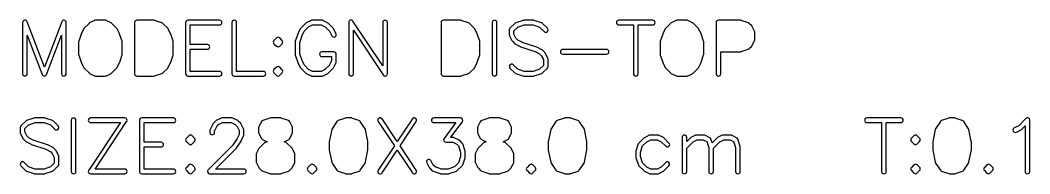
# Model space of a CAD drawing. Extents: x -190 to 190, y -140 to 140.
# Drawn here: x -52.3 to 12.5, y -67.1 to -57.2 of the extents above; entities that cross this region are included whole.
import ezdxf

# ---------------------------------------------------------------- set-up
doc = ezdxf.new("R2010")
doc.units = 0
doc.header["$MEASUREMENT"] = 0
doc.layers.get('0').update_dxf_attribs({"linetype": 'CONTINUOUS'})

msp = doc.modelspace()

# ---------------------------------------------------------------- linework, layer by layer
for points in [[(-49.375, -57.395, 0.837285), (-49.666001, -57.342998), (-49.666001, -57.342998), (-49.666001, -57.343999), (-49.666001, -57.343999), (-50.775, -60.256001), (-50.775, -60.256001), (-51.883999, -57.343999), (-51.883999, -57.343999), (-51.883999, -57.342998), (-51.883999, -57.342998, 0.837285), (-52.175, -57.395), (-52.175, -57.395), (-52.175, -60.676997), (-52.175, -60.676997, 1), (-51.875, -60.676997), (-51.875, -60.676997), (-51.875, -58.21), (-51.875, -58.21), (-50.917002, -60.725996), (-50.917002, -60.725996), (-50.916001, -60.727002), (-50.916001, -60.727002, 0.698499), (-50.635, -60.73), (-50.635, -60.73), (-49.676001, -58.211001), (-49.676001, -58.211001), (-49.675, -58.211001), (-49.675, -58.211001), (-49.675, -60.676997), (-49.675, -60.676997, 1), (-49.375, -60.676997), (-49.375, -60.676997), (-49.375, -57.395)], [(-46.801997, -57.261001, 0.116438), (-46.868999, -57.245), (-46.868999, -57.245), (-47.494004, -57.245), (-47.494004, -57.245, 0.116431), (-47.561001, -57.261001), (-47.561001, -57.261001), (-47.873003, -57.417998), (-47.873003, -57.417998, 0.080612), (-47.912002, -57.446001), (-47.912002, -57.446001), (-48.225, -57.757998), (-48.225, -57.757998, 0.086609), (-48.255, -57.8), (-48.255, -57.8), (-48.255, -57.801001), (-48.255, -57.801001), (-48.408999, -58.11), (-48.408999, -58.11, 0.0434), (-48.418999, -58.133999), (-48.418999, -58.133999), (-48.418999, -58.135), (-48.418999, -58.135), (-48.572998, -58.598003), (-48.572998, -58.598003, 0.08008), (-48.581001, -58.645), (-48.581001, -58.645), (-48.581001, -59.427002), (-48.581001, -59.427002, 0.09386), (-48.571001, -59.482002), (-48.571001, -59.482002), (-48.57, -59.482998), (-48.57, -59.482998), (-48.416997, -59.942002), (-48.416997, -59.942002, 0.03602), (-48.408999, -59.962002), (-48.408999, -59.962002), (-48.252998, -60.275), (-48.252998, -60.275, 0.080608), (-48.225, -60.313999), (-48.225, -60.313999), (-47.912002, -60.626001), (-47.912002, -60.626001, 0.080607), (-47.873003, -60.653999), (-47.873003, -60.653999), (-47.561001, -60.810996), (-47.561001, -60.810996, 0.116431), (-47.494004, -60.826997), (-47.494004, -60.826997), (-46.868999, -60.826997), (-46.868999, -60.826997, 0.135345), (-46.792002, -60.806001), (-46.792002, -60.806001), (-46.79, -60.805), (-46.79, -60.805), (-46.488999, -60.653999), (-46.488999, -60.653999, 0.094857), (-46.443999, -60.62), (-46.443999, -60.62), (-46.137998, -60.313999), (-46.137998, -60.313999, 0.088121), (-46.107998, -60.271001), (-46.107998, -60.271001), (-46.107002, -60.27), (-46.107002, -60.27), (-45.952998, -59.962002), (-45.952998, -59.962002, 0.0535), (-45.942002, -59.932002), (-45.942002, -59.932002), (-45.941001, -59.931001), (-45.941001, -59.931001), (-45.788999, -59.473999), (-45.788999, -59.473999, 0.086796), (-45.781001, -59.422998), (-45.781001, -59.422998), (-45.781001, -58.645), (-45.781001, -58.645, 0.101349), (-45.793003, -58.586001), (-45.793003, -58.586001), (-45.793003, -58.585), (-45.793003, -58.585), (-45.945, -58.13), (-45.945, -58.13, 0.049503), (-45.956997, -58.102998), (-45.956997, -58.102998), (-45.956997, -58.102002), (-45.956997, -58.102002), (-46.11, -57.797002), (-46.11, -57.797002, 0.094864), (-46.143999, -57.751997), (-46.143999, -57.751997), (-46.45, -57.446001), (-46.45, -57.446001, 0.095634), (-46.496997, -57.413999), (-46.496997, -57.413999), (-46.498999, -57.413003), (-46.498999, -57.413003), (-46.801997, -57.261001)], [(-43.696001, -57.252998, 0.081677), (-43.744004, -57.245), (-43.744004, -57.245), (-44.837002, -57.245), (-44.837002, -57.245, 0.414214), (-44.987002, -57.395), (-44.987002, -57.395), (-44.987002, -60.676997), (-44.987002, -60.676997, 0.414214), (-44.837002, -60.826997), (-44.837002, -60.826997), (-43.744004, -60.826997), (-43.744004, -60.826997), (-43.728003, -60.826001), (-43.728003, -60.826001, 0.054807), (-43.696001, -60.818999), (-43.696001, -60.818999), (-43.226997, -60.662002), (-43.226997, -60.662002), (-43.223999, -60.661001), (-43.223999, -60.661001, 0.110024), (-43.168999, -60.626001), (-43.168999, -60.626001), (-42.856001, -60.313999), (-42.856001, -60.313999, 0.080608), (-42.828003, -60.275), (-42.828003, -60.275), (-42.672002, -59.962002), (-42.672002, -59.962002, 0.036022), (-42.663999, -59.942002), (-42.663999, -59.942002), (-42.511001, -59.482998), (-42.511001, -59.482998), (-42.51, -59.482002), (-42.51, -59.482002, 0.09386), (-42.5, -59.427002), (-42.5, -59.427002), (-42.5, -58.645), (-42.5, -58.645, 0.080077), (-42.507998, -58.598003), (-42.507998, -58.598003), (-42.661997, -58.135), (-42.661997, -58.135), (-42.661997, -58.133999), (-42.661997, -58.133999, 0.043402), (-42.672002, -58.11), (-42.672002, -58.11), (-42.826001, -57.801001), (-42.826001, -57.801001), (-42.826001, -57.8), (-42.826001, -57.8, 0.086609), (-42.856001, -57.757998), (-42.856001, -57.757998), (-43.168999, -57.446001), (-43.168999, -57.446001, 0.115364), (-43.226997, -57.41), (-43.226997, -57.41), (-43.696001, -57.252998)], [(-39.524998, -57.545, 1), (-39.524998, -57.245), (-39.524998, -57.245), (-41.556001, -57.245), (-41.556001, -57.245, 0.414214), (-41.706001, -57.395), (-41.706001, -57.395), (-41.706001, -60.676997), (-41.706001, -60.676997, 0.414214), (-41.556001, -60.826997), (-41.556001, -60.826997), (-39.524998, -60.826997), (-39.524998, -60.826997, 1), (-39.524998, -60.527002), (-39.524998, -60.527002), (-41.405996, -60.527002), (-41.405996, -60.527002), (-41.405996, -59.107998), (-41.405996, -59.107998), (-40.305999, -59.107998), (-40.305999, -59.107998, 1), (-40.305999, -58.807998), (-40.305999, -58.807998), (-41.405996, -58.807998), (-41.405996, -58.807998), (-41.405996, -57.545), (-41.405996, -57.545), (-39.524998, -57.545)], [(-38.437002, -57.395, 1), (-38.737, -57.395), (-38.737, -57.395), (-38.737, -60.676997), (-38.737, -60.676997, 0.414214), (-38.587, -60.826997), (-38.587, -60.826997), (-36.711997, -60.826997), (-36.711997, -60.826997, 1), (-36.711997, -60.527002), (-36.711997, -60.527002), (-38.437002, -60.527002), (-38.437002, -60.527002), (-38.437002, -57.395)], [(-32.895, -57.261001, 0.116431), (-32.961997, -57.245), (-32.961997, -57.245), (-33.587002, -57.245), (-33.587002, -57.245, 0.116434), (-33.654001, -57.261001), (-33.654001, -57.261001), (-33.967, -57.417998), (-33.967, -57.417998, 0.080615), (-34.005999, -57.446001), (-34.005999, -57.446001), (-34.318, -57.757998), (-34.318, -57.757998, 0.080615), (-34.345999, -57.797002), (-34.345999, -57.797002), (-34.503003, -58.11), (-34.503003, -58.11, 0.043397), (-34.513, -58.133999), (-34.513, -58.133999), (-34.513, -58.135), (-34.513, -58.135), (-34.667, -58.598003), (-34.667, -58.598003, 0.080078), (-34.674998, -58.645), (-34.674998, -58.645), (-34.674998, -59.427002), (-34.674998, -59.427002, 0.09386), (-34.665, -59.482002), (-34.665, -59.482002), (-34.664001, -59.482998), (-34.664001, -59.482998), (-34.511001, -59.942002), (-34.511001, -59.942002, 0.036019), (-34.503003, -59.962002), (-34.503003, -59.962002), (-34.345999, -60.275), (-34.345999, -60.275, 0.078241), (-34.318999, -60.313003), (-34.318999, -60.313003), (-34.005999, -60.626001), (-34.005999, -60.626001, 0.076858), (-33.968999, -60.653003), (-33.968999, -60.653003), (-33.967, -60.653999), (-33.967, -60.653999), (-33.654001, -60.810996), (-33.654001, -60.810996, 0.089409), (-33.603, -60.826001), (-33.603, -60.826001), (-33.587002, -60.826997), (-33.587002, -60.826997), (-32.961997, -60.826997), (-32.961997, -60.826997, 0.135345), (-32.885, -60.806001), (-32.885, -60.806001), (-32.883, -60.805), (-32.883, -60.805), (-32.582998, -60.653999), (-32.582998, -60.653999, 0.094853), (-32.538, -60.62), (-32.538, -60.62), (-32.537, -60.618999), (-32.537, -60.618999), (-32.230999, -60.313999), (-32.230999, -60.313999, 0.100942), (-32.198, -60.263999), (-32.198, -60.263999), (-32.197, -60.262998), (-32.197, -60.262998), (-32.047, -59.962002), (-32.047, -59.962002, 0.116438), (-32.030999, -59.895), (-32.030999, -59.895), (-32.030999, -59.427002), (-32.030999, -59.427002, 0.414214), (-32.180999, -59.276997), (-32.180999, -59.276997), (-32.961997, -59.276997), (-32.961997, -59.276997, 1), (-32.961997, -59.576997), (-32.961997, -59.576997), (-32.331001, -59.576997), (-32.331001, -59.576997), (-32.331001, -59.86), (-32.331001, -59.86), (-32.46, -60.118003), (-32.46, -60.118003), (-32.46, -60.118999), (-32.46, -60.118999), (-32.738, -60.396001), (-32.738, -60.396001), (-32.738999, -60.396997), (-32.738999, -60.396997), (-32.997002, -60.527002), (-32.997002, -60.527002), (-33.552, -60.527002), (-33.552, -60.527002), (-33.810999, -60.396997), (-33.810999, -60.396997), (-34.09, -60.118003), (-34.09, -60.118003), (-34.09, -60.116997), (-34.09, -60.116997), (-34.232002, -59.833003), (-34.232002, -59.833003), (-34.232002, -59.831997), (-34.232002, -59.831997), (-34.375, -59.402998), (-34.375, -59.402998), (-34.375, -58.667002), (-34.375, -58.667002), (-34.373999, -58.665996), (-34.373999, -58.665996), (-34.230999, -58.236001), (-34.230999, -58.236001), (-34.230002, -58.235), (-34.230002, -58.235), (-34.088999, -57.952998), (-34.088999, -57.952998), (-33.810999, -57.675), (-33.810999, -57.675), (-33.808999, -57.673999), (-33.808999, -57.673999), (-33.552, -57.545), (-33.552, -57.545), (-32.997002, -57.545), (-32.997002, -57.545), (-32.740999, -57.673999), (-32.740999, -57.673999), (-32.738999, -57.675), (-32.738999, -57.675), (-32.462002, -57.951001), (-32.462002, -57.951001), (-32.460999, -57.952002), (-32.460999, -57.952002), (-32.315, -58.243999), (-32.315, -58.243999, 0.999989), (-32.047, -58.11), (-32.047, -58.11), (-32.203, -57.797002), (-32.203, -57.797002, 0.094867), (-32.237002, -57.751997), (-32.237002, -57.751997), (-32.237998, -57.751001), (-32.237998, -57.751001), (-32.543999, -57.446001), (-32.543999, -57.446001, 0.095641), (-32.591001, -57.413999), (-32.591001, -57.413999), (-32.593, -57.413003), (-32.593, -57.413003), (-32.895, -57.261001)], [(-28.75, -57.395, 1), (-29.05, -57.395), (-29.05, -57.395), (-29.05, -60.181001), (-29.05, -60.181001), (-30.962, -57.312002), (-30.962, -57.312002, 0.008343), (-30.965, -57.307998), (-30.965, -57.307998), (-30.965, -57.307002), (-30.965, -57.307002, 0.727858), (-31.237, -57.395), (-31.237, -57.395), (-31.237, -60.676997), (-31.237, -60.676997, 1), (-30.937, -60.676997), (-30.937, -60.676997), (-30.937, -57.891001), (-30.937, -57.891001), (-29.03, -60.752998), (-29.03, -60.752998), (-29.029001, -60.753999), (-29.029001, -60.753999, 0.232148), (-28.918, -60.826001), (-28.918, -60.826001), (-28.9, -60.826997), (-28.9, -60.826997), (-28.882, -60.826001), (-28.882, -60.826001, 0.379424), (-28.75, -60.676997), (-28.75, -60.676997), (-28.75, -57.395)], [(-24.008, -57.252998, 0.081673), (-24.056001, -57.245), (-24.056001, -57.245), (-25.15, -57.245), (-25.15, -57.245, 0.414214), (-25.3, -57.395), (-25.3, -57.395), (-25.3, -60.665), (-25.3, -60.665, 0.437788), (-25.15, -60.826997), (-25.15, -60.826997), (-24.056001, -60.826997), (-24.056001, -60.826997, 0.081673), (-24.008, -60.818999), (-24.008, -60.818999), (-23.538999, -60.662002), (-23.538999, -60.662002), (-23.536001, -60.661001), (-23.536001, -60.661001, 0.110025), (-23.481001, -60.626001), (-23.481001, -60.626001), (-23.168, -60.313003), (-23.168, -60.313003, 0.078241), (-23.141001, -60.275), (-23.141001, -60.275), (-22.985, -59.962002), (-22.985, -59.962002, 0.034439), (-22.977, -59.942998), (-22.977, -59.942998), (-22.82, -59.475), (-22.82, -59.475, 0.081671), (-22.812, -59.427002), (-22.812, -59.427002), (-22.812, -58.645), (-22.812, -58.645, 0.081678), (-22.82, -58.596997), (-22.82, -58.596997), (-22.977, -58.128999), (-22.977, -58.128999, 0.034432), (-22.985, -58.11), (-22.985, -58.11), (-23.138999, -57.801001), (-23.138999, -57.801001), (-23.138999, -57.8), (-23.138999, -57.8, 0.086609), (-23.168999, -57.757998), (-23.168999, -57.757998), (-23.481001, -57.446001), (-23.481001, -57.446001, 0.115365), (-23.538999, -57.41), (-23.538999, -57.41), (-24.008, -57.252998)], [(-21.718999, -57.395, 1), (-22.019001, -57.395), (-22.019001, -57.395), (-22.019001, -60.676997), (-22.019001, -60.676997, 1), (-21.718999, -60.676997), (-21.718999, -60.676997), (-21.718999, -57.395)], [(-19.321, -57.252998, 0.081673), (-19.369, -57.245), (-19.369, -57.245), (-19.994, -57.245), (-19.994, -57.245, 0.081673), (-20.042001, -57.252998), (-20.042001, -57.252998), (-20.51, -57.41), (-20.51, -57.41, 0.115369), (-20.568, -57.446001), (-20.568, -57.446001), (-20.880999, -57.757998), (-20.880999, -57.757998, 0.198915), (-20.925, -57.863999), (-20.925, -57.863999), (-20.925, -58.176997), (-20.925, -58.176997, 0.125494), (-20.907, -58.248999), (-20.907, -58.248999), (-20.905999, -58.25), (-20.905999, -58.25), (-20.753, -58.556001), (-20.753, -58.556001, 0.08061), (-20.725, -58.595), (-20.725, -58.595), (-20.568, -58.750996), (-20.568, -58.750996, 0.080618), (-20.528999, -58.778999), (-20.528999, -58.778999), (-20.217, -58.936001), (-20.217, -58.936001, 0.039713), (-20.195, -58.945), (-20.195, -58.945), (-20.191001, -58.946001), (-20.191001, -58.946001), (-19.274, -59.251001), (-19.274, -59.251001), (-19.271, -59.252002), (-19.271, -59.252002), (-18.989, -59.392998), (-18.989, -59.392998), (-18.867999, -59.515), (-18.867999, -59.515), (-18.867, -59.516001), (-18.867, -59.516001), (-18.737999, -59.772998), (-18.737999, -59.772998), (-18.737, -59.773999), (-18.737, -59.773999), (-18.737, -60.146001), (-18.737, -60.146001), (-18.98, -60.387998), (-18.98, -60.387998), (-18.981001, -60.388999), (-18.981001, -60.388999), (-19.393, -60.527002), (-19.393, -60.527002), (-19.97, -60.527002), (-19.97, -60.527002), (-20.381, -60.388999), (-20.381, -60.388999), (-20.382001, -60.387998), (-20.382001, -60.387998), (-20.668999, -60.102002), (-20.668999, -60.102002, 1.000017), (-20.880999, -60.313999), (-20.880999, -60.313999), (-20.576001, -60.617998), (-20.576001, -60.617998), (-20.575, -60.618999), (-20.575, -60.618999, 0.132107), (-20.51, -60.662002), (-20.51, -60.662002), (-20.051001, -60.816001), (-20.051001, -60.816001), (-20.048, -60.817002), (-20.048, -60.817002, 0.092291), (-19.994, -60.826997), (-19.994, -60.826997), (-19.369, -60.826997), (-19.369, -60.826997, 0.081673), (-19.321, -60.818999), (-19.321, -60.818999), (-18.852, -60.662002), (-18.852, -60.662002, 0.115364), (-18.794, -60.626001), (-18.794, -60.626001), (-18.481, -60.313999), (-18.481, -60.313999), (-18.479999, -60.313003), (-18.479999, -60.313003, 0.196465), (-18.437, -60.207998), (-18.437, -60.207998), (-18.437, -59.738999), (-18.437, -59.738999, 0.116437), (-18.453, -59.671997), (-18.453, -59.671997), (-18.61, -59.36), (-18.61, -59.36, 0.080611), (-18.638, -59.321001), (-18.638, -59.321001), (-18.794, -59.163999), (-18.794, -59.163999, 0.08061), (-18.833, -59.136001), (-18.833, -59.136001), (-19.145001, -58.98), (-19.145001, -58.98), (-19.145999, -58.98), (-19.145999, -58.98, 0.034522), (-19.165, -58.972002), (-19.165, -58.972002), (-20.090999, -58.664004), (-20.090999, -58.664004), (-20.092999, -58.662998), (-20.092999, -58.662998), (-20.372999, -58.522002), (-20.372999, -58.522002), (-20.374, -58.521001), (-20.374, -58.521001), (-20.495999, -58.4), (-20.495999, -58.4), (-20.495999, -58.398999), (-20.495999, -58.398999), (-20.625, -58.141001), (-20.625, -58.141001), (-20.625, -57.926001), (-20.625, -57.926001), (-20.624001, -57.925), (-20.624001, -57.925), (-20.381, -57.682998), (-20.381, -57.682998), (-20.377999, -57.682002), (-20.377999, -57.682002), (-19.97, -57.545), (-19.97, -57.545), (-19.393, -57.545), (-19.393, -57.545), (-18.983999, -57.682002), (-18.983999, -57.682002), (-18.981001, -57.682998), (-18.981001, -57.682998), (-18.693, -57.97), (-18.693, -57.97, 0.999997), (-18.481, -57.757998), (-18.481, -57.757998), (-18.794, -57.446001), (-18.794, -57.446001, 0.126065), (-18.858, -57.408003), (-18.858, -57.408003), (-18.861, -57.406997), (-18.861, -57.406997), (-19.321, -57.252998)], [(-11.712, -57.545, 1), (-11.712, -57.245), (-11.712, -57.245), (-13.9, -57.245), (-13.9, -57.245, 1), (-13.9, -57.545), (-13.9, -57.545), (-12.956, -57.545), (-12.956, -57.545), (-12.956, -60.676997), (-12.956, -60.676997, 1), (-12.656, -60.676997), (-12.656, -60.676997), (-12.656, -57.545), (-12.656, -57.545), (-11.712, -57.545)], [(-9.458, -57.261001, 0.116435), (-9.525, -57.245), (-9.525, -57.245), (-10.149999, -57.245), (-10.149999, -57.245, 0.116435), (-10.217, -57.261001), (-10.217, -57.261001), (-10.529, -57.417998), (-10.529, -57.417998, 0.080616), (-10.568, -57.446001), (-10.568, -57.446001), (-10.881, -57.757998), (-10.881, -57.757998, 0.08661), (-10.911, -57.8), (-10.911, -57.8), (-10.911, -57.801001), (-10.911, -57.801001), (-11.065, -58.11), (-11.065, -58.11, 0.043399), (-11.075, -58.133999), (-11.075, -58.133999), (-11.075, -58.135), (-11.075, -58.135), (-11.229, -58.598003), (-11.229, -58.598003, 0.080078), (-11.237, -58.645), (-11.237, -58.645), (-11.237, -59.427002), (-11.237, -59.427002, 0.093861), (-11.227, -59.482002), (-11.227, -59.482002), (-11.226, -59.482998), (-11.226, -59.482998), (-11.072999, -59.942002), (-11.072999, -59.942002, 0.034519), (-11.065, -59.961001), (-11.065, -59.961001), (-11.065, -59.962002), (-11.065, -59.962002), (-10.909, -60.275), (-10.909, -60.275, 0.08061), (-10.881, -60.313999), (-10.881, -60.313999), (-10.568, -60.626001), (-10.568, -60.626001, 0.076859), (-10.531, -60.653003), (-10.531, -60.653003), (-10.529, -60.653999), (-10.529, -60.653999), (-10.217, -60.810996), (-10.217, -60.810996, 0.116435), (-10.149999, -60.826997), (-10.149999, -60.826997), (-9.525, -60.826997), (-9.525, -60.826997, 0.135348), (-9.448, -60.806001), (-9.448, -60.806001), (-9.446, -60.805), (-9.446, -60.805), (-9.145, -60.653999), (-9.145, -60.653999, 0.094857), (-9.100001, -60.62), (-9.100001, -60.62), (-8.794, -60.313999), (-8.794, -60.313999, 0.100944), (-8.761, -60.263999), (-8.761, -60.263999), (-8.759999, -60.262998), (-8.759999, -60.262998), (-8.61, -59.962002), (-8.61, -59.962002, 0.04661), (-8.6, -59.935996), (-8.6, -59.935996), (-8.599, -59.935), (-8.599, -59.935), (-8.445, -59.475), (-8.445, -59.475, 0.098458), (-8.437, -59.416997), (-8.437, -59.416997), (-8.437, -58.645), (-8.437, -58.645, 0.097601), (-8.448, -58.587998), (-8.448, -58.587998), (-8.448, -58.587002), (-8.448, -58.587002), (-8.602, -58.128999), (-8.602, -58.128999, 0.041902), (-8.612, -58.106001), (-8.612, -58.106001), (-8.612, -58.105), (-8.612, -58.105), (-8.766, -57.797002), (-8.766, -57.797002, 0.094864), (-8.8, -57.751997), (-8.8, -57.751997), (-9.106, -57.446001), (-9.106, -57.446001, 0.095639), (-9.153, -57.413999), (-9.153, -57.413999), (-9.154999, -57.413003), (-9.154999, -57.413003), (-9.458, -57.261001)], [(-6.039, -57.252998, 0.081672), (-6.087, -57.245), (-6.087, -57.245), (-7.494, -57.245), (-7.494, -57.245, 0.414214), (-7.644, -57.395), (-7.644, -57.395), (-7.644, -60.676997), (-7.644, -60.676997, 1), (-7.344, -60.676997), (-7.344, -60.676997), (-7.344, -59.263999), (-7.344, -59.263999), (-6.087, -59.263999), (-6.087, -59.263999, 0.080084), (-6.04, -59.256001), (-6.04, -59.256001), (-5.581, -59.103003), (-5.581, -59.103003), (-5.577, -59.101997), (-5.577, -59.101997, 0.126065), (-5.513, -59.063999), (-5.513, -59.063999), (-5.356, -58.908003), (-5.356, -58.908003), (-5.355, -58.906997), (-5.355, -58.906997, 0.078237), (-5.328, -58.868999), (-5.328, -58.868999), (-5.172, -58.556001), (-5.172, -58.556001), (-5.171, -58.555), (-5.171, -58.555, 0.114174), (-5.156, -58.488999), (-5.156, -58.488999), (-5.156, -58.02), (-5.156, -58.02, 0.116437), (-5.172, -57.952998), (-5.172, -57.952998), (-5.328, -57.641001), (-5.328, -57.641001, 0.080617), (-5.356, -57.601997), (-5.356, -57.601997), (-5.513, -57.446001), (-5.513, -57.446001, 0.115368), (-5.571, -57.41), (-5.571, -57.41), (-6.039, -57.252998)], [(-35.668999, -58.382998, 0.414214), (-35.881001, -58.382998), (-35.881001, -58.382998), (-36.037002, -58.538999), (-36.037002, -58.538999, 0.4142), (-36.037002, -58.750996), (-36.037002, -58.750996), (-35.881001, -58.908003), (-35.881001, -58.908003, 0.433665), (-35.662, -58.901001), (-35.662, -58.901001), (-35.661001, -58.9), (-35.661001, -58.9), (-35.512998, -58.750996), (-35.512998, -58.750996, 0.433651), (-35.519998, -58.532002), (-35.519998, -58.532002), (-35.668999, -58.382998)], [(-14.681, -59.42, 1), (-14.681, -59.12), (-14.681, -59.12), (-17.494, -59.12), (-17.494, -59.12, 1), (-17.494, -59.42), (-17.494, -59.42), (-14.681, -59.42)], [(-35.668999, -60.258003, 0.414227), (-35.881001, -60.258003), (-35.881001, -60.258003), (-36.037002, -60.413999), (-36.037002, -60.413999, 0.411447), (-36.038, -60.625), (-36.038, -60.625), (-36.037002, -60.626001), (-36.037002, -60.626001), (-35.881001, -60.782998), (-35.881001, -60.782998, 0.433657), (-35.662, -60.776001), (-35.662, -60.776001), (-35.661001, -60.775), (-35.661001, -60.775), (-35.512998, -60.626001), (-35.512998, -60.626001, 0.433658), (-35.519998, -60.407002), (-35.519998, -60.407002), (-35.668999, -60.258003)], [(-50.726997, -63.523003, 0.081677), (-50.775, -63.515), (-50.775, -63.515), (-51.4, -63.515), (-51.4, -63.515, 0.081669), (-51.447998, -63.523003), (-51.447998, -63.523003), (-51.917002, -63.68), (-51.917002, -63.68, 0.115361), (-51.975, -63.716001), (-51.975, -63.716001), (-52.287002, -64.028003), (-52.287002, -64.028003, 0.198906), (-52.331001, -64.134004), (-52.331001, -64.134004), (-52.331001, -64.447002), (-52.331001, -64.447002, 0.125492), (-52.312998, -64.519004), (-52.312998, -64.519004), (-52.312002, -64.52), (-52.312002, -64.52), (-52.158999, -64.825996), (-52.158999, -64.825996, 0.080615), (-52.131001, -64.865), (-52.131001, -64.865), (-51.975, -65.021001), (-51.975, -65.021001, 0.080608), (-51.936001, -65.048999), (-51.936001, -65.048999), (-51.623003, -65.206001), (-51.623003, -65.206001, 0.039717), (-51.601001, -65.215), (-51.601001, -65.215), (-51.596997, -65.215996), (-51.596997, -65.215996), (-50.681001, -65.521001), (-50.681001, -65.521001), (-50.677998, -65.522002), (-50.677998, -65.522002), (-50.397002, -65.661997), (-50.397002, -65.661997), (-50.395, -65.663003), (-50.395, -65.663003), (-50.273999, -65.785), (-50.273999, -65.785), (-50.273003, -65.785996), (-50.273003, -65.785996), (-50.145, -66.041997), (-50.145, -66.041997), (-50.143999, -66.042998), (-50.143999, -66.042998), (-50.143999, -66.416001), (-50.143999, -66.416001), (-50.386997, -66.659004), (-50.386997, -66.659004), (-50.798999, -66.797002), (-50.798999, -66.797002), (-51.376001, -66.797002), (-51.376001, -66.797002), (-51.787998, -66.659004), (-51.787998, -66.659004), (-52.075, -66.372002), (-52.075, -66.372002, 0.999988), (-52.287002, -66.583999), (-52.287002, -66.583999), (-51.982002, -66.889004), (-51.982002, -66.889004, 0.132099), (-51.917002, -66.932002), (-51.917002, -66.932002), (-51.456997, -67.085996), (-51.456997, -67.085996), (-51.453999, -67.087002), (-51.453999, -67.087002, 0.092289), (-51.4, -67.097002), (-51.4, -67.097002), (-50.775, -67.097002), (-50.775, -67.097002, 0.081677), (-50.726997, -67.088999), (-50.726997, -67.088999), (-50.257998, -66.932002), (-50.257998, -66.932002, 0.115361), (-50.2, -66.896001), (-50.2, -66.896001), (-49.887998, -66.583999), (-49.887998, -66.583999, 0.198912), (-49.843999, -66.477998), (-49.843999, -66.477998), (-49.843999, -66.008999), (-49.843999, -66.008999, 0.116438), (-49.86, -65.941997), (-49.86, -65.941997), (-50.016001, -65.629995), (-50.016001, -65.629995, 0.080602), (-50.043999, -65.591001), (-50.043999, -65.591001), (-50.2, -65.433999), (-50.2, -65.433999, 0.080608), (-50.238999, -65.406001), (-50.238999, -65.406001), (-50.551997, -65.25), (-50.551997, -65.25), (-50.553003, -65.25), (-50.553003, -65.25, 0.034519), (-50.572002, -65.242002), (-50.572002, -65.242002), (-51.497002, -64.933999), (-51.497002, -64.933999), (-51.499004, -64.933003), (-51.499004, -64.933003), (-51.78, -64.792002), (-51.78, -64.792002), (-51.902002, -64.669995), (-51.902002, -64.669995), (-51.902002, -64.668999), (-51.902002, -64.668999), (-52.031001, -64.411001), (-52.031001, -64.411001), (-52.031001, -64.195996), (-52.031001, -64.195996), (-51.787998, -63.952998), (-51.787998, -63.952998), (-51.785, -63.951997), (-51.785, -63.951997), (-51.376001, -63.815), (-51.376001, -63.815), (-50.798999, -63.815), (-50.798999, -63.815), (-50.39, -63.951997), (-50.39, -63.951997), (-50.386997, -63.952998), (-50.386997, -63.952998), (-50.1, -64.24), (-50.1, -64.24, 1.000012), (-49.887998, -64.028003), (-49.887998, -64.028003), (-50.2, -63.716001), (-50.2, -63.716001, 0.126061), (-50.263999, -63.677998), (-50.263999, -63.677998), (-50.267002, -63.676997), (-50.267002, -63.676997), (-50.726997, -63.523003)], [(-48.75, -63.665005, 1), (-49.05, -63.665005), (-49.05, -63.665005), (-49.05, -66.946997), (-49.05, -66.946997, 1), (-48.75, -66.946997), (-48.75, -66.946997), (-48.75, -63.665005)], [(-45.481001, -63.605005, 0.298595), (-45.618999, -63.515), (-45.618999, -63.515), (-47.805996, -63.515), (-47.805996, -63.515, 1), (-47.805996, -63.815), (-47.805996, -63.815), (-45.898999, -63.815), (-45.898999, -63.815), (-47.931001, -66.863999), (-47.931001, -66.863999, 0.598384), (-47.805996, -67.097002), (-47.805996, -67.097002), (-45.618999, -67.097002), (-45.618999, -67.097002, 1), (-45.618999, -66.797002), (-45.618999, -66.797002), (-47.525996, -66.797002), (-47.525996, -66.797002), (-45.493999, -63.748003), (-45.493999, -63.748003, 0.015725), (-45.488999, -63.74), (-45.488999, -63.74), (-45.487998, -63.739004), (-45.487998, -63.739004, 0.233679), (-45.481001, -63.606001), (-45.481001, -63.606001), (-45.481001, -63.605005)], [(-42.493999, -63.815, 1), (-42.493999, -63.515), (-42.493999, -63.515), (-44.525, -63.515), (-44.525, -63.515, 0.414214), (-44.675, -63.665005), (-44.675, -63.665005), (-44.675, -66.946997), (-44.675, -66.946997, 0.414214), (-44.525, -67.097002), (-44.525, -67.097002), (-42.493999, -67.097002), (-42.493999, -67.097002, 1), (-42.493999, -66.797002), (-42.493999, -66.797002), (-44.375, -66.797002), (-44.375, -66.797002), (-44.375, -65.378003), (-44.375, -65.378003), (-43.275, -65.378003), (-43.275, -65.378003, 1), (-43.275, -65.077998), (-43.275, -65.077998), (-44.375, -65.077998), (-44.375, -65.077998), (-44.375, -63.815), (-44.375, -63.815), (-42.493999, -63.815)], [(-38.677, -63.530996, 0.116427), (-38.743999, -63.515), (-38.743999, -63.515), (-39.368999, -63.515), (-39.368999, -63.515, 0.116431), (-39.436001, -63.530996), (-39.436001, -63.530996), (-39.738, -63.683003), (-39.738, -63.683003), (-39.74, -63.684004), (-39.74, -63.684004, 0.095629), (-39.786997, -63.716001), (-39.786997, -63.716001), (-39.937, -63.865996), (-39.937, -63.865996, 0.094857), (-39.971001, -63.910996), (-39.971001, -63.910996), (-40.121001, -64.208999), (-40.121001, -64.208999), (-40.121001, -64.21), (-40.121001, -64.21, 0.141466), (-40.143999, -64.29), (-40.143999, -64.29), (-40.143999, -64.447002), (-40.143999, -64.447002, 1), (-39.843999, -64.447002), (-39.843999, -64.447002), (-39.843999, -64.324995), (-39.843999, -64.324995), (-39.843, -64.323999), (-39.843, -64.323999), (-39.714001, -64.066997), (-39.714001, -64.066997), (-39.592002, -63.945005), (-39.592002, -63.945005), (-39.59, -63.943999), (-39.59, -63.943999), (-39.333999, -63.815), (-39.333999, -63.815), (-38.779001, -63.815), (-38.779001, -63.815), (-38.522002, -63.943999), (-38.522002, -63.943999), (-38.52, -63.945005), (-38.52, -63.945005), (-38.398, -64.066997), (-38.398, -64.066997), (-38.27, -64.323003), (-38.27, -64.323003), (-38.268999, -64.323999), (-38.268999, -64.323999), (-38.268999, -64.567998), (-38.268999, -64.567998), (-38.402, -64.833999), (-38.402, -64.833999), (-38.402, -64.834995), (-38.402, -64.834995), (-38.702998, -65.287002), (-38.702998, -65.287002), (-38.702998, -65.287998), (-38.702998, -65.287998), (-40.256001, -66.841001), (-40.256001, -66.841001, 0.668174), (-40.150002, -67.097002), (-40.150002, -67.097002), (-37.962002, -67.097002), (-37.962002, -67.097002, 1), (-37.962002, -66.797002), (-37.962002, -66.797002), (-39.788, -66.797002), (-39.788, -66.797002), (-38.481001, -65.49), (-38.481001, -65.49, 0.049854), (-38.461997, -65.467002), (-38.461997, -65.467002), (-38.150002, -64.998003), (-38.150002, -64.998003, 0.030649), (-38.141001, -64.981997), (-38.141001, -64.981997), (-37.985, -64.669995), (-37.985, -64.669995, 0.116423), (-37.969001, -64.603003), (-37.969001, -64.603003), (-37.969001, -64.29), (-37.969001, -64.29, 0.116438), (-37.985, -64.222998), (-37.985, -64.222998), (-38.141001, -63.910996), (-38.141001, -63.910996, 0.080604), (-38.169001, -63.872002), (-38.169001, -63.872002), (-38.325, -63.716001), (-38.325, -63.716001, 0.080612), (-38.364001, -63.688003), (-38.364001, -63.688003), (-38.677, -63.530996)], [(-35.571001, -63.523003, 0.081669), (-35.618999, -63.515), (-35.618999, -63.515), (-36.244001, -63.515), (-36.244001, -63.515, 0.081673), (-36.292002, -63.523003), (-36.292002, -63.523003), (-36.759998, -63.68), (-36.759998, -63.68, 0.197816), (-36.846001, -63.755), (-36.846001, -63.755), (-37.003, -64.066997), (-37.003, -64.066997, 0.116445), (-37.018999, -64.134004), (-37.018999, -64.134004), (-37.018999, -64.447002), (-37.018999, -64.447002, 0.125496), (-37.000999, -64.519004), (-37.000999, -64.519004), (-37, -64.52), (-37, -64.52), (-36.846001, -64.825996), (-36.846001, -64.825996, 0.158458), (-36.780999, -64.892002), (-36.780999, -64.892002), (-36.477, -65.043999), (-36.477, -65.043999), (-36.593999, -65.082998), (-36.593999, -65.082998, 0.133059), (-36.662002, -65.122002), (-36.662002, -65.122002), (-36.968, -65.426997), (-36.968, -65.426997), (-36.968999, -65.427998), (-36.968999, -65.427998, 0.09486), (-37.003, -65.472998), (-37.003, -65.472998), (-37.156001, -65.778999), (-37.156001, -65.778999), (-37.156001, -65.78), (-37.156001, -65.78, 0.127784), (-37.175, -65.852998), (-37.175, -65.852998), (-37.175, -66.312998), (-37.175, -66.312998, 0.131658), (-37.158999, -66.389004), (-37.158999, -66.389004), (-37.009001, -66.688999), (-37.009001, -66.688999), (-37.007998, -66.69), (-37.007998, -66.69, 0.100943), (-36.975, -66.74), (-36.975, -66.74), (-36.825999, -66.887998), (-36.825999, -66.887998), (-36.825002, -66.889004), (-36.825002, -66.889004, 0.132106), (-36.759998, -66.932002), (-36.759998, -66.932002), (-36.300999, -67.085996), (-36.300999, -67.085996), (-36.298, -67.087002), (-36.298, -67.087002, 0.092289), (-36.244001, -67.097002), (-36.244001, -67.097002), (-35.618999, -67.097002), (-35.618999, -67.097002), (-35.603003, -67.096001), (-35.603003, -67.096001, 0.054807), (-35.571001, -67.088999), (-35.571001, -67.088999), (-35.102, -66.932002), (-35.102, -66.932002, 0.115365), (-35.043999, -66.896001), (-35.043999, -66.896001), (-34.888, -66.74), (-34.888, -66.74, 0.080611), (-34.86, -66.701001), (-34.86, -66.701001), (-34.706001, -66.395), (-34.706001, -66.395), (-34.704998, -66.393999), (-34.704998, -66.393999, 0.125492), (-34.687002, -66.321997), (-34.687002, -66.321997), (-34.687002, -65.852998), (-34.687002, -65.852998, 0.116438), (-34.703, -65.785996), (-34.703, -65.785996), (-34.86, -65.472998), (-34.86, -65.472998, 0.080611), (-34.888, -65.433999), (-34.888, -65.433999), (-35.2, -65.122002), (-35.2, -65.122002, 0.116977), (-35.259001, -65.086001), (-35.259001, -65.086001), (-35.385002, -65.043999), (-35.385002, -65.043999), (-35.083, -64.892998), (-35.083, -64.892998, 0.162281), (-35.016001, -64.825996), (-35.016001, -64.825996), (-35.014998, -64.825), (-35.014998, -64.825), (-34.86, -64.513994), (-34.86, -64.513994, 0.131644), (-34.843999, -64.437998), (-34.843999, -64.437998), (-34.843999, -64.134004), (-34.843999, -64.134004, 0.127791), (-34.862998, -64.061001), (-34.862998, -64.061001), (-34.862998, -64.060005), (-34.862998, -64.060005), (-35.016001, -63.755), (-35.016001, -63.755, 0.203297), (-35.105, -63.679004), (-35.105, -63.679004), (-35.108, -63.677998), (-35.108, -63.677998), (-35.571001, -63.523003)], [(-31.038999, -63.523003, 0.081673), (-31.087, -63.515), (-31.087, -63.515), (-31.4, -63.515), (-31.4, -63.515, 0.081669), (-31.447998, -63.523003), (-31.447998, -63.523003), (-31.917, -63.68), (-31.917, -63.68, 0.166178), (-31.993999, -63.739004), (-31.993999, -63.739004), (-32.306001, -64.207002), (-32.306001, -64.207002, 0.101779), (-32.329001, -64.263003), (-32.329001, -64.263003), (-32.329001, -64.263999), (-32.329001, -64.263999), (-32.483999, -65.043003), (-32.483999, -65.043003, 0.048732), (-32.487002, -65.072002), (-32.487002, -65.072002), (-32.487002, -65.54), (-32.487002, -65.54, 0.053645), (-32.483999, -65.572002), (-32.483999, -65.572002), (-32.483, -65.572998), (-32.483, -65.572998), (-32.327998, -66.350996), (-32.327998, -66.350996, 0.098161), (-32.306001, -66.405), (-32.306001, -66.405), (-31.993999, -66.872998), (-31.993999, -66.872998, 0.160762), (-31.92, -66.931001), (-31.92, -66.931001), (-31.917, -66.932002), (-31.917, -66.932002), (-31.447998, -67.088999), (-31.447998, -67.088999, 0.054803), (-31.415999, -67.096001), (-31.415999, -67.096001), (-31.4, -67.097002), (-31.4, -67.097002), (-31.087, -67.097002), (-31.087, -67.097002, 0.092289), (-31.033, -67.087002), (-31.033, -67.087002), (-31.03, -67.085996), (-31.03, -67.085996), (-30.571001, -66.932002), (-30.571001, -66.932002, 0.166178), (-30.494001, -66.872998), (-30.494001, -66.872998), (-30.493, -66.872002), (-30.493, -66.872002), (-30.181001, -66.405), (-30.181001, -66.405, 0.118692), (-30.157, -66.338999), (-30.157, -66.338999), (-30.155999, -66.338003), (-30.155999, -66.338003), (-30.003, -65.568999), (-30.003, -65.568999, 0.048732), (-30, -65.54), (-30, -65.54), (-30, -65.072002), (-30, -65.072002, 0.067405), (-30.005, -65.031997), (-30.005, -65.031997), (-30.005, -65.031001), (-30.005, -65.031001), (-30.159001, -64.260996), (-30.159001, -64.260996, 0.100492), (-30.182, -64.205996), (-30.182, -64.205996), (-30.182, -64.205), (-30.182, -64.205), (-30.494001, -63.739004), (-30.494001, -63.739004, 0.182463), (-30.58, -63.676997), (-30.58, -63.676997), (-30.583, -63.676001), (-30.583, -63.676001), (-31.038999, -63.523003)], [(-26.9, -63.748003, 0.999986), (-27.15, -63.582002), (-27.15, -63.582002), (-28.118, -65.035), (-28.118, -65.035), (-28.118999, -65.035), (-28.118999, -65.035), (-29.087, -63.582002), (-29.087, -63.582002, 0.999986), (-29.337, -63.748003), (-29.337, -63.748003), (-28.298999, -65.305), (-28.298999, -65.305), (-28.298999, -65.306001), (-28.298999, -65.306001), (-29.337, -66.863999), (-29.337, -66.863999, 0.999986), (-29.087, -67.03), (-29.087, -67.03), (-28.118999, -65.577002), (-28.118999, -65.577002), (-28.118, -65.577002), (-28.118, -65.577002), (-27.15, -67.03), (-27.15, -67.03, 0.999986), (-26.9, -66.863999), (-26.9, -66.863999), (-27.938, -65.306001), (-27.938, -65.306001), (-27.938, -65.305), (-27.938, -65.305), (-26.9, -63.748003)], [(-23.935999, -63.755, 0.618022), (-24.056001, -63.515), (-24.056001, -63.515), (-25.775, -63.515), (-25.775, -63.515, 1), (-25.775, -63.815), (-25.775, -63.815), (-24.356001, -63.815), (-24.356001, -63.815), (-25.113999, -64.825), (-25.113999, -64.825, 0.618037), (-24.994001, -65.064995), (-24.994001, -65.064995), (-24.56, -65.064995), (-24.56, -65.064995), (-24.303, -65.194004), (-24.303, -65.194004), (-24.301001, -65.195), (-24.301001, -65.195), (-24.187, -65.309004), (-24.187, -65.309004), (-24.050999, -65.718003), (-24.050999, -65.718003), (-24.05, -65.718999), (-24.05, -65.718999), (-24.05, -65.985), (-24.05, -65.985), (-24.186001, -66.395), (-24.186001, -66.395), (-24.186001, -66.395996), (-24.186001, -66.395996), (-24.448999, -66.657998), (-24.448999, -66.657998), (-24.45, -66.659004), (-24.45, -66.659004), (-24.861001, -66.797002), (-24.861001, -66.797002), (-25.282, -66.797002), (-25.282, -66.797002), (-25.693999, -66.659004), (-25.693999, -66.659004), (-25.807998, -66.545), (-25.807998, -66.545), (-25.807998, -66.543994), (-25.807998, -66.543994), (-25.953, -66.255005), (-25.953, -66.255005, 1.000044), (-26.220999, -66.389004), (-26.220999, -66.389004), (-26.071001, -66.688999), (-26.071001, -66.688999), (-26.07, -66.69), (-26.07, -66.69, 0.100945), (-26.037, -66.74), (-26.037, -66.74), (-25.888, -66.889004), (-25.888, -66.889004, 0.1321), (-25.823, -66.932002), (-25.823, -66.932002), (-25.363, -67.085996), (-25.363, -67.085996), (-25.36, -67.087002), (-25.36, -67.087002, 0.092293), (-25.305999, -67.097002), (-25.305999, -67.097002), (-24.837, -67.097002), (-24.837, -67.097002, 0.081673), (-24.788999, -67.088999), (-24.788999, -67.088999), (-24.320999, -66.932002), (-24.320999, -66.932002), (-24.318, -66.931001), (-24.318, -66.931001, 0.110025), (-24.263, -66.896001), (-24.263, -66.896001), (-23.95, -66.583999), (-23.95, -66.583999), (-23.948999, -66.582998), (-23.948999, -66.582998, 0.114584), (-23.913999, -66.524995), (-23.913999, -66.524995), (-23.761001, -66.065), (-23.761001, -66.065), (-23.76, -66.063999), (-23.76, -66.063999, 0.09386), (-23.75, -66.008999), (-23.75, -66.008999), (-23.75, -65.696997), (-23.75, -65.696997, 0.080078), (-23.758, -65.65), (-23.758, -65.65), (-23.912, -65.186001), (-23.912, -65.186001), (-23.912, -65.185005), (-23.912, -65.185005, 0.124448), (-23.95, -65.122002), (-23.95, -65.122002), (-24.105999, -64.966001), (-24.105999, -64.966001, 0.080612), (-24.145, -64.938003), (-24.145, -64.938003), (-24.458, -64.781001), (-24.458, -64.781001, 0.116434), (-24.525, -64.765), (-24.525, -64.765), (-24.693999, -64.765), (-24.693999, -64.765), (-23.935999, -63.755)], [(-21.508, -63.523003, 0.081669), (-21.555999, -63.515), (-21.555999, -63.515), (-22.181001, -63.515), (-22.181001, -63.515, 0.050371), (-22.211001, -63.518003), (-22.211001, -63.518003), (-22.215, -63.518999), (-22.215, -63.518999, 0.024297), (-22.228999, -63.523003), (-22.228999, -63.523003), (-22.698, -63.68), (-22.698, -63.68, 0.204011), (-22.786001, -63.758003), (-22.786001, -63.758003), (-22.786001, -63.758999), (-22.786001, -63.758999), (-22.94, -64.066997), (-22.94, -64.066997, 0.116445), (-22.956001, -64.134004), (-22.956001, -64.134004), (-22.956001, -64.447002), (-22.956001, -64.447002, 0.125494), (-22.938, -64.519004), (-22.938, -64.519004), (-22.937, -64.52), (-22.937, -64.52), (-22.784001, -64.825996), (-22.784001, -64.825996, 0.15846), (-22.718999, -64.892002), (-22.718999, -64.892002), (-22.717, -64.892998), (-22.717, -64.892998), (-22.415999, -65.043003), (-22.415999, -65.043003), (-22.415, -65.043999), (-22.415, -65.043999), (-22.532, -65.082998), (-22.532, -65.082998, 0.133055), (-22.6, -65.122002), (-22.6, -65.122002), (-22.906001, -65.427998), (-22.906001, -65.427998, 0.094857), (-22.94, -65.472998), (-22.94, -65.472998), (-23.093, -65.778999), (-23.093, -65.778999), (-23.093, -65.78), (-23.093, -65.78, 0.127784), (-23.112, -65.852998), (-23.112, -65.852998), (-23.112, -66.312998), (-23.112, -66.312998, 0.131656), (-23.096001, -66.389004), (-23.096001, -66.389004), (-22.946001, -66.688999), (-22.946001, -66.688999), (-22.945, -66.69), (-22.945, -66.69, 0.100945), (-22.912, -66.74), (-22.912, -66.74), (-22.763, -66.889004), (-22.763, -66.889004, 0.1321), (-22.698, -66.932002), (-22.698, -66.932002), (-22.238, -67.085996), (-22.238, -67.085996), (-22.235, -67.087002), (-22.235, -67.087002, 0.092289), (-22.181001, -67.097002), (-22.181001, -67.097002), (-21.555999, -67.097002), (-21.555999, -67.097002), (-21.54, -67.096001), (-21.54, -67.096001, 0.054803), (-21.508, -67.088999), (-21.508, -67.088999), (-21.038999, -66.932002), (-21.038999, -66.932002, 0.115362), (-20.981001, -66.896001), (-20.981001, -66.896001), (-20.823999, -66.738999), (-20.823999, -66.738999, 0.078234), (-20.797, -66.701001), (-20.797, -66.701001), (-20.640999, -66.389004), (-20.640999, -66.389004, 0.116443), (-20.625, -66.321997), (-20.625, -66.321997), (-20.625, -65.852998), (-20.625, -65.852998, 0.116436), (-20.640999, -65.785996), (-20.640999, -65.785996), (-20.795, -65.476997), (-20.795, -65.476997), (-20.795, -65.476001), (-20.795, -65.476001, 0.086609), (-20.825, -65.433999), (-20.825, -65.433999), (-21.138, -65.122002), (-21.138, -65.122002, 0.116972), (-21.197, -65.086001), (-21.197, -65.086001), (-21.322998, -65.043999), (-21.322998, -65.043999), (-21.321001, -65.043003), (-21.321001, -65.043003), (-21.02, -64.892998), (-21.02, -64.892998, 0.162281), (-20.953, -64.825996), (-20.953, -64.825996), (-20.952, -64.825), (-20.952, -64.825), (-20.797, -64.513994), (-20.797, -64.513994, 0.116421), (-20.780999, -64.447002), (-20.780999, -64.447002), (-20.780999, -64.134004), (-20.780999, -64.134004, 0.127791), (-20.8, -64.061001), (-20.8, -64.061001), (-20.8, -64.060005), (-20.8, -64.060005), (-20.953, -63.755), (-20.953, -63.755, 0.203297), (-21.042, -63.679004), (-21.042, -63.679004), (-21.045, -63.677998), (-21.045, -63.677998), (-21.508, -63.523003)], [(-16.977, -63.523003, 0.081673), (-17.025, -63.515), (-17.025, -63.515), (-17.337, -63.515), (-17.337, -63.515, 0.081673), (-17.385, -63.523003), (-17.385, -63.523003), (-17.853999, -63.68), (-17.853999, -63.68, 0.166177), (-17.931, -63.739004), (-17.931, -63.739004), (-18.244, -64.207002), (-18.244, -64.207002, 0.10178), (-18.267, -64.263003), (-18.267, -64.263003), (-18.267, -64.263999), (-18.267, -64.263999), (-18.422, -65.043003), (-18.422, -65.043003, 0.048732), (-18.425001, -65.072002), (-18.425001, -65.072002), (-18.425001, -65.54), (-18.425001, -65.54, 0.053646), (-18.422, -65.572002), (-18.422, -65.572002), (-18.421, -65.572998), (-18.421, -65.572998), (-18.266, -66.350996), (-18.266, -66.350996, 0.098164), (-18.244, -66.405), (-18.244, -66.405), (-17.931, -66.872998), (-17.931, -66.872998, 0.166177), (-17.853999, -66.932002), (-17.853999, -66.932002), (-17.385, -67.088999), (-17.385, -67.088999, 0.054803), (-17.353, -67.096001), (-17.353, -67.096001), (-17.337, -67.097002), (-17.337, -67.097002), (-17.025, -67.097002), (-17.025, -67.097002, 0.092291), (-16.971, -67.087002), (-16.971, -67.087002), (-16.968, -67.085996), (-16.968, -67.085996), (-16.508, -66.932002), (-16.508, -66.932002, 0.166178), (-16.431, -66.872998), (-16.431, -66.872998), (-16.43, -66.872002), (-16.43, -66.872002), (-16.118999, -66.405), (-16.118999, -66.405, 0.108416), (-16.096, -66.345), (-16.096, -66.345), (-16.094999, -66.343999), (-16.094999, -66.343999), (-15.939999, -65.569995), (-15.939999, -65.569995, 0.070402), (-15.937001, -65.527998), (-15.937001, -65.527998), (-15.937001, -65.072002), (-15.937001, -65.072002, 0.060517), (-15.941, -65.036001), (-15.941, -65.036001), (-15.941, -65.035), (-15.941, -65.035), (-16.097, -64.26), (-16.097, -64.26, 0.110999), (-16.124, -64.2), (-16.124, -64.2), (-16.124, -64.198999), (-16.124, -64.198999), (-16.431, -63.739004), (-16.431, -63.739004, 0.182466), (-16.517001, -63.676997), (-16.517001, -63.676997), (-16.519999, -63.676001), (-16.519999, -63.676001), (-16.977, -63.523003)], [(4.225, -63.815, 1), (4.225, -63.515), (4.225, -63.515), (2.038, -63.515), (2.038, -63.515, 1), (2.038, -63.815), (2.038, -63.815), (2.981, -63.815), (2.981, -63.815), (2.981, -66.946997), (2.981, -66.946997, 1), (3.281, -66.946997), (3.281, -66.946997), (3.281, -63.815), (3.281, -63.815), (4.225, -63.815)], [(7.711, -63.523003, 0.081672), (7.663, -63.515), (7.663, -63.515), (7.35, -63.515), (7.35, -63.515, 0.050371), (7.32, -63.518003), (7.32, -63.518003), (7.316, -63.518999), (7.316, -63.518999, 0.024298), (7.302, -63.523003), (7.302, -63.523003), (6.833, -63.68), (6.833, -63.68, 0.166177), (6.756, -63.739004), (6.756, -63.739004), (6.444, -64.207002), (6.444, -64.207002, 0.10178), (6.421, -64.263003), (6.421, -64.263003), (6.421, -64.263999), (6.421, -64.263999), (6.266, -65.043003), (6.266, -65.043003, 0.048732), (6.263, -65.072002), (6.263, -65.072002), (6.263, -65.54), (6.263, -65.54, 0.053646), (6.266, -65.572002), (6.266, -65.572002), (6.267, -65.572998), (6.267, -65.572998), (6.422, -66.350996), (6.422, -66.350996, 0.098164), (6.444, -66.405), (6.444, -66.405), (6.756, -66.872998), (6.756, -66.872998, 0.160763), (6.83, -66.931001), (6.83, -66.931001), (6.833, -66.932002), (6.833, -66.932002), (7.302, -67.088999), (7.302, -67.088999, 0.081672), (7.35, -67.097002), (7.35, -67.097002), (7.663, -67.097002), (7.663, -67.097002, 0.092291), (7.717, -67.087002), (7.717, -67.087002), (7.72, -67.085996), (7.72, -67.085996), (8.179, -66.932002), (8.179, -66.932002, 0.166177), (8.256, -66.872998), (8.256, -66.872998), (8.257, -66.872002), (8.257, -66.872002), (8.569, -66.405), (8.569, -66.405, 0.118691), (8.592999, -66.338999), (8.592999, -66.338999), (8.594, -66.338003), (8.594, -66.338003), (8.747, -65.568999), (8.747, -65.568999, 0.063764), (8.75, -65.531001), (8.75, -65.531001), (8.75, -65.072002), (8.75, -65.072002, 0.067405), (8.745, -65.031997), (8.745, -65.031997), (8.745, -65.031001), (8.745, -65.031001), (8.591, -64.260996), (8.591, -64.260996, 0.100494), (8.568, -64.205996), (8.568, -64.205996), (8.568, -64.205), (8.568, -64.205), (8.256, -63.739004), (8.256, -63.739004, 0.182464), (8.17, -63.676997), (8.17, -63.676997), (8.167, -63.676001), (8.167, -63.676001), (7.711, -63.523003)], [(12.5, -63.665005, 0.668177), (12.244, -63.559004), (12.244, -63.559004), (11.792001, -64.011001), (11.792001, -64.011001), (11.502, -64.156001), (11.502, -64.156001, 0.999996), (11.636, -64.423999), (11.636, -64.423999), (11.947999, -64.267998), (11.947999, -64.267998, 0.094855), (11.993, -64.234004), (11.993, -64.234004), (12.198999, -64.028003), (12.198999, -64.028003), (12.2, -64.028003), (12.2, -64.028003), (12.2, -66.946997), (12.2, -66.946997, 1), (12.5, -66.946997), (12.5, -66.946997), (12.5, -63.665005)], [(-41.293999, -64.653003, 0.414227), (-41.506001, -64.653003), (-41.506001, -64.653003), (-41.662002, -64.809004), (-41.662002, -64.809004, 0.41145), (-41.662998, -65.02), (-41.662998, -65.02), (-41.662002, -65.021001), (-41.662002, -65.021001), (-41.506001, -65.177998), (-41.506001, -65.177998, 0.433668), (-41.287002, -65.171001), (-41.287002, -65.171001), (-41.286001, -65.169995), (-41.286001, -65.169995), (-41.138003, -65.021001), (-41.138003, -65.021001, 0.433675), (-41.145, -64.801997), (-41.145, -64.801997), (-41.293999, -64.653003)], [(-11.333, -64.625005, 0.116438), (-11.4, -64.608999), (-11.4, -64.608999), (-11.869, -64.608999), (-11.869, -64.608999, 0.116438), (-11.936, -64.625005), (-11.936, -64.625005), (-12.248, -64.781001), (-12.248, -64.781001, 0.080616), (-12.287001, -64.809004), (-12.287001, -64.809004), (-12.6, -65.122002), (-12.6, -65.122002, 0.124448), (-12.637999, -65.185005), (-12.637999, -65.185005), (-12.637999, -65.186001), (-12.637999, -65.186001), (-12.792, -65.65), (-12.792, -65.65, 0.080078), (-12.8, -65.696997), (-12.8, -65.696997), (-12.8, -66.008999), (-12.8, -66.008999, 0.09386), (-12.79, -66.063999), (-12.79, -66.063999), (-12.789, -66.065), (-12.789, -66.065), (-12.636, -66.524995), (-12.636, -66.524995, 0.114586), (-12.601, -66.582998), (-12.601, -66.582998), (-12.6, -66.583999), (-12.6, -66.583999), (-12.287001, -66.896001), (-12.287001, -66.896001, 0.08061), (-12.248, -66.923999), (-12.248, -66.923999), (-11.936, -67.080996), (-11.936, -67.080996, 0.089407), (-11.885, -67.096001), (-11.885, -67.096001), (-11.869, -67.097002), (-11.869, -67.097002), (-11.4, -67.097002), (-11.4, -67.097002, 0.135352), (-11.323, -67.075996), (-11.323, -67.075996), (-11.321, -67.075), (-11.321, -67.075), (-11.02, -66.923999), (-11.02, -66.923999, 0.094857), (-10.975, -66.89), (-10.975, -66.89), (-10.668999, -66.583999), (-10.668999, -66.583999, 1.000009), (-10.881, -66.372002), (-10.881, -66.372002), (-11.176, -66.666997), (-11.176, -66.666997), (-11.435, -66.797002), (-11.435, -66.797002), (-11.834, -66.797002), (-11.834, -66.797002), (-12.092, -66.666997), (-12.092, -66.666997), (-12.093, -66.666001), (-12.093, -66.666001), (-12.364, -66.395996), (-12.364, -66.395996), (-12.364, -66.395), (-12.364, -66.395), (-12.5, -65.985), (-12.5, -65.985), (-12.5, -65.718999), (-12.5, -65.718999), (-12.499, -65.718003), (-12.499, -65.718003), (-12.362999, -65.309004), (-12.362999, -65.309004), (-12.092, -65.038003), (-12.092, -65.038003), (-11.834, -64.908994), (-11.834, -64.908994), (-11.435, -64.908994), (-11.435, -64.908994), (-11.178, -65.036997), (-11.178, -65.036997), (-11.176, -65.038003), (-11.176, -65.038003), (-10.881, -65.333999), (-10.881, -65.333999, 0.999986), (-10.668999, -65.122002), (-10.668999, -65.122002), (-10.981, -64.809004), (-10.981, -64.809004, 0.09564), (-11.028, -64.777002), (-11.028, -64.777002), (-11.03, -64.776001), (-11.03, -64.776001), (-11.333, -64.625005)], [(-6.645, -64.625005, 0.116439), (-6.712, -64.608999), (-6.712, -64.608999), (-7.181, -64.608999), (-7.181, -64.608999, 0.116439), (-7.248, -64.625005), (-7.248, -64.625005), (-7.551, -64.776001), (-7.551, -64.776001), (-7.553, -64.777002), (-7.553, -64.777002, 0.095639), (-7.6, -64.809004), (-7.6, -64.809004), (-7.896, -65.105996), (-7.896, -65.105996), (-7.897, -65.105996), (-7.897, -65.105996), (-7.977001, -64.866997), (-7.977001, -64.866997, 0.19781), (-8.052, -64.781001), (-8.052, -64.781001), (-8.364, -64.625005), (-8.364, -64.625005, 0.116438), (-8.431, -64.608999), (-8.431, -64.608999), (-8.9, -64.608999), (-8.9, -64.608999, 0.116439), (-8.967, -64.625005), (-8.967, -64.625005), (-9.271, -64.777002), (-9.271, -64.777002, 0.095639), (-9.318, -64.809004), (-9.318, -64.809004), (-9.530001, -65.021001), (-9.530001, -65.021001), (-9.531, -65.021001), (-9.531, -65.021001), (-9.531, -64.758999), (-9.531, -64.758999, 1), (-9.831, -64.758999), (-9.831, -64.758999), (-9.831, -66.946997), (-9.831, -66.946997, 1), (-9.531, -66.946997), (-9.531, -66.946997), (-9.531, -65.445996), (-9.531, -65.445996), (-9.123, -65.038003), (-9.123, -65.038003), (-8.865, -64.908994), (-8.865, -64.908994), (-8.466, -64.908994), (-8.466, -64.908994), (-8.242, -65.021001), (-8.242, -65.021001), (-8.113, -65.406001), (-8.113, -65.406001), (-8.112, -65.407002), (-8.112, -65.407002), (-8.112, -66.946997), (-8.112, -66.946997, 1), (-7.812, -66.946997), (-7.812, -66.946997), (-7.812, -65.445996), (-7.812, -65.445996), (-7.811, -65.445), (-7.811, -65.445), (-7.405, -65.038003), (-7.405, -65.038003), (-7.403, -65.036997), (-7.403, -65.036997), (-7.146, -64.908994), (-7.146, -64.908994), (-6.747, -64.908994), (-6.747, -64.908994), (-6.523, -65.021001), (-6.523, -65.021001), (-6.522, -65.021997), (-6.522, -65.021997), (-6.395, -65.404995), (-6.395, -65.404995), (-6.394, -65.406001), (-6.394, -65.406001), (-6.394, -66.946997), (-6.394, -66.946997, 1), (-6.094, -66.946997), (-6.094, -66.946997), (-6.094, -65.383999), (-6.094, -65.383999, 0.080078), (-6.102, -65.337002), (-6.102, -65.337002), (-6.256, -64.873003), (-6.256, -64.873003), (-6.256, -64.871997), (-6.256, -64.871997, 0.207125), (-6.333, -64.781001), (-6.333, -64.781001), (-6.645, -64.625005)], [(5.269, -64.653003, 0.414224), (5.057, -64.653003), (5.057, -64.653003), (4.9, -64.809004), (4.9, -64.809004, 0.411448), (4.899, -65.02), (4.899, -65.02), (5.057, -65.177998), (5.057, -65.177998, 0.43367), (5.276, -65.171001), (5.276, -65.171001), (5.277, -65.169995), (5.277, -65.169995), (5.425, -65.021001), (5.425, -65.021001, 0.433667), (5.418, -64.801997), (5.418, -64.801997), (5.269, -64.653003)], [(-41.293999, -66.527998, 0.414214), (-41.506001, -66.527998), (-41.506001, -66.527998), (-41.662002, -66.683999), (-41.662002, -66.683999, 0.414214), (-41.662002, -66.896001), (-41.662002, -66.896001), (-41.506001, -67.052998), (-41.506001, -67.052998, 0.433654), (-41.287002, -67.046001), (-41.287002, -67.046001), (-41.286001, -67.045005), (-41.286001, -67.045005), (-41.138003, -66.896001), (-41.138003, -66.896001, 0.433675), (-41.145, -66.676997), (-41.145, -66.676997), (-41.293999, -66.527998)], [(-33.480999, -66.527998, 0.414214), (-33.693, -66.527998), (-33.693, -66.527998), (-33.85, -66.683999), (-33.85, -66.683999, 0.414214), (-33.85, -66.896001), (-33.85, -66.896001), (-33.693, -67.052998), (-33.693, -67.052998, 0.433657), (-33.473999, -67.046001), (-33.473999, -67.046001), (-33.473, -67.045005), (-33.473, -67.045005), (-33.325002, -66.896001), (-33.325002, -66.896001, 0.433671), (-33.332002, -66.676997), (-33.332002, -66.676997), (-33.480999, -66.527998)], [(-19.418999, -66.527998, 0.414212), (-19.631, -66.527998), (-19.631, -66.527998), (-19.787001, -66.683999), (-19.787001, -66.683999, 0.411452), (-19.788, -66.895), (-19.788, -66.895), (-19.787001, -66.896001), (-19.787001, -66.896001), (-19.631, -67.052998), (-19.631, -67.052998, 0.433655), (-19.412, -67.046001), (-19.412, -67.046001), (-19.411, -67.045005), (-19.411, -67.045005), (-19.262999, -66.896001), (-19.262999, -66.896001, 0.433664), (-19.269999, -66.676997), (-19.269999, -66.676997), (-19.418999, -66.527998)], [(5.269, -66.527998, 0.41421), (5.057, -66.527998), (5.057, -66.527998), (4.9, -66.683999), (4.9, -66.683999, 0.411454), (4.899, -66.895), (4.899, -66.895), (5.057, -67.052998), (5.057, -67.052998, 0.433656), (5.276, -67.046001), (5.276, -67.046001), (5.277, -67.045005), (5.277, -67.045005), (5.425, -66.896001), (5.425, -66.896001, 0.433667), (5.418, -66.676997), (5.418, -66.676997), (5.269, -66.527998)], [(9.956, -66.527998, 0.414212), (9.744, -66.527998), (9.744, -66.527998), (9.588, -66.683999), (9.588, -66.683999, 0.414219), (9.588, -66.896001), (9.588, -66.896001), (9.744, -67.052998), (9.744, -67.052998, 0.433656), (9.963, -67.046001), (9.963, -67.046001), (9.964, -67.045005), (9.964, -67.045005), (10.112, -66.896001), (10.112, -66.896001, 0.433669), (10.105, -66.676997), (10.105, -66.676997), (9.956, -66.527998)]]:
    msp.add_lwpolyline(points, format="xyb")

doc.saveas('drawing.dxf')
